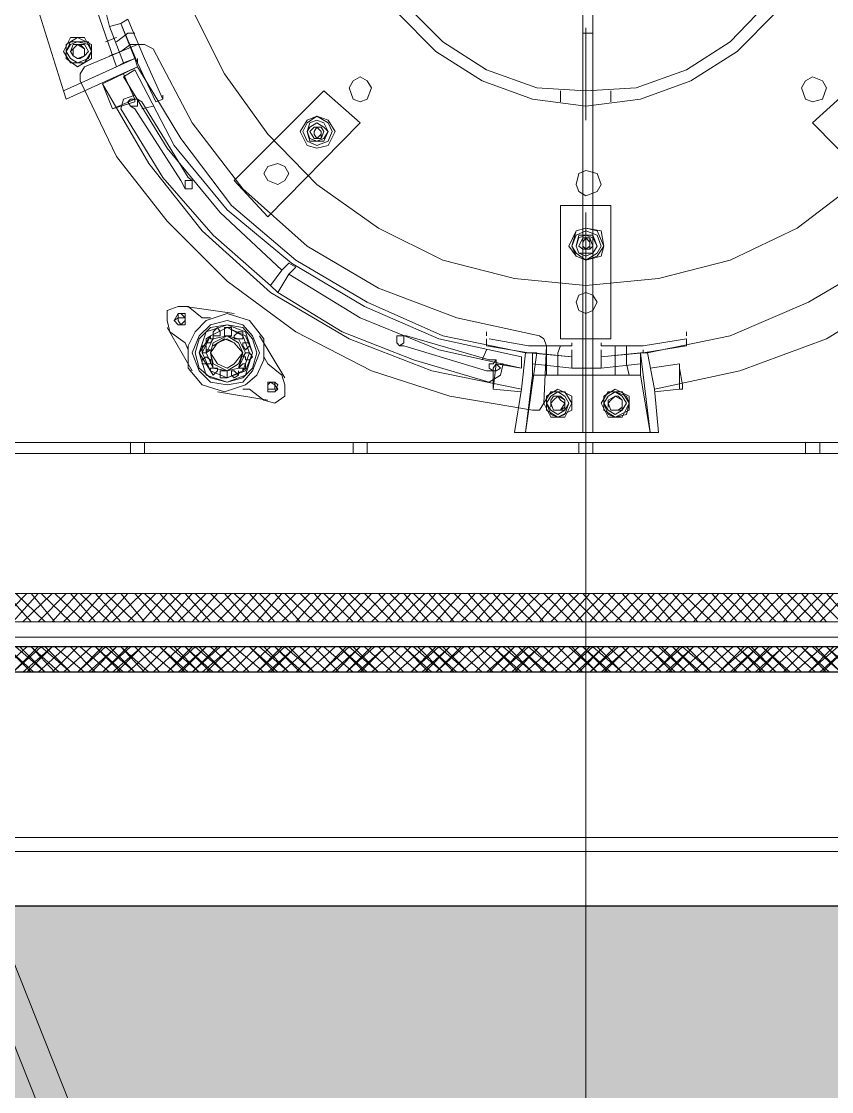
# Model space of a CAD drawing. Header units: millimetres. Extents: x 3220 to 226993, y 817 to 176024.
# Drawn here: x 157725 to 158562, y 145752 to 146857 of the extents above; entities that cross this region are included whole.
import ezdxf

# ---------------------------------------------------------------- set-up
doc = ezdxf.new("R2010")
doc.units = ezdxf.units.MM
doc.linetypes.add('AXES', pattern=[50.8, 31.75, -6.35, 6.35, -6.35])
doc.layers.add('Axe', color=1, linetype='AXES', lineweight=9)

# ---------------------------------------------------------------- blocks, each defined once
blk = doc.blocks.new('section 1-2')
h = blk.add_hatch()
h.set_pattern_fill('AR-CONC', color=256, scale=3)
h.set_pattern_definition([(50, (0, 2000), (546.554, -47.817), [57.15, -628.65]), (355, (0, 2000), (-105.73, 573.17), [45.72, -502.922]), (100.4514, (45.55, 1996), (440.824, 525.353), [48.57, -534.271]), (46.1842, (0, 2152.4), (813.237, -126.127), [85.725, -942.975]), (96.6356, (67.8, 2141.9), (712.212, 742.278), [72.855, -801.407]), (351.184, (0, 2152.4), (712.212, 742.278), [68.58, -754.38]), (21, (76.2, 2114.3), (454.843, -306.7956), [57.15, -628.65]), (326, (76.2, 2114.3), (185.406, 552.564), [45.72, -502.92]), (71.4514, (114.1, 2088.73), (640.249, 245.768), [48.57, -534.27]), (37.5, (0, 2000), (9.2658, 253.6651), [0, -496.824, 0, -510.54, 0, -504.825]), (7.5, (0, 2000), (200.459, 300.5417), [0, -291.084, 0, -485.394, 0, -192.405]), (327.5, (-169.93, 2000), (406.7718, -17.1862), [0, -190.5, 0, -594.36, 0, -788.67]), (317.5, (-246.13, 2000), (444.3875, 76.2795), [0, -247.65, 0, -394.716, 0, -560.07])])
h.paths.add_polyline_path([(0, 9500), (-250, 9500), (-250, 5000), (0, 5000)])
h.paths.add_polyline_path([(250, 9500), (0, 9500), (0, 5000), (250, 5000)])
h.paths.add_polyline_path([(0, 10000), (-250, 10000), (-250, 9500), (0, 9500)])
h.paths.add_polyline_path([(3000, 10000), (0, 10000), (0, 9500), (250, 9500), (3000, 9500)])
h.paths.add_polyline_path([(6000, 10000), (3000, 10000), (3000, 9500), (6000, 9500)])
h.paths.add_polyline_path([(9000, 10000), (6000, 10000), (6000, 9500), (9000, 9500)])
h.paths.add_polyline_path([(12000, 10000), (9000, 10000), (9000, 9500), (12000, 9500)])
h.paths.add_polyline_path([(15000, 10000), (12000, 10000), (12000, 9500), (15000, 9500)])
h.paths.add_polyline_path([(24000, 10000), (15000, 10000), (15000, 9500), (15250, 9500), (17750, 9500), (24000, 9500)])
h.paths.add_polyline_path([(24000, 9500), (23750, 9500), (23750, 5000), (24000, 5000)])
h.paths.add_polyline_path([(24250, 9500), (24000, 9500), (24000, 5000), (24250, 5000)])
h.paths.add_polyline_path([(24250, 10000), (24000, 10000), (24000, 9500), (24250, 9500)])
blk.add_lwpolyline([(-250, 5000), (-250, 10000), (24250, 10000), (24250, 4000)])
at = {"layer": 'Axe', "ltscale": 15}
blk.add_line((9000, -5000), (9000, 33323.9), dxfattribs=at)
blk = doc.blocks.new('ligne broyage L 2')
at = {"color": 7, "linetype": 'Continuous', "lineweight": 5, "true_color": 0x000007}
for points in [[(-195.3, 10661.1), (-154.8, 10620.6), (-107, 10590.2), (-55, 10571.4), (0, 10564.2), (56.4, 10571.4), (108.5, 10590.2), (156.2, 10620.6), (196.7, 10661.1)], [(-185.2, 10668.3), (-147.6, 10630.7), (-102.7, 10601.8), (-50.6, 10583), (0, 10580.1), (52.1, 10583), (104.2, 10601.8), (149, 10630.7), (185.2, 10668.3)], [(-432.5, 10813), (-425.3, 10739.2), (-406.5, 10664), (-373.2, 10597.4), (-328.4, 10535.2), (-277.7, 10483.2), (-214.1, 10438.3), (-147.6, 10405), (-73.8, 10386.2), (0, 10379), (75.2, 10386.2), (149, 10405), (218.4, 10438.3), (277.7, 10483.2), (334.2, 10535.2), (377.6, 10597.4), (407.9, 10664), (429.6, 10739.2), (436.9, 10813)], [(-536.7, 10571.4), (-539.6, 10580.1), (-577.2, 10701.6), (-522.2, 10713.2)], [(-465.8, 10613.3), (-539.6, 10580.1), (-484.6, 10604.7), (-522.2, 10713.2), (-510.6, 10713.2)], [(-522.2, 10713.2), (-484.6, 10604.7)], [(-477.4, 10609), (-491.8, 10646.6), (-499.1, 10675.6), (-510.6, 10713.2)], [(-2.9, 10639.4), (-2.9, 10690), (7.2, 10690)], [(7.2, 10690), (7.2, 10639.4)], [(-455.7, 10613.3), (-473, 10653.9), (-480.3, 10649.5)], [(-480.3, 10649.5), (-462.9, 10609)], [(-517.9, 10635), (-532.3, 10635), (-539.6, 10620.6)], [(-517.9, 10635), (-510.6, 10620.6), (-513.5, 10627.8), (-525.1, 10630.7), (-532.3, 10627.8), (-536.7, 10620.6), (-532.3, 10613.3), (-525.1, 10609), (-513.5, 10613.3), (-510.6, 10620.6)], [(-536.7, 10627.8), (-525.1, 10635), (-525.1, 10635)], [(-525.1, 10635), (-536.7, 10627.8), (-536.7, 10613.3)], [(-484.6, 10635), (-496.2, 10630.7)], [(-473, 10639.4), (-484.6, 10630.7)], [(-465.8, 10639.4), (-473, 10639.4)], [(-2.9, 10639.4), (-2.9, 10227.1), (-2.9, 10227.1)], [(7.2, 10227.1), (7.2, 10639.4), (-2.9, 10639.4)], [(-510.6, 10620.6), (-513.5, 10630.7), (-532.3, 10630.7), (-536.7, 10620.6), (-532.3, 10613.3), (-525.1, 10609), (-513.5, 10613.3), (-510.6, 10620.6), (-517.9, 10609)], [(-536.7, 10627.8), (-536.7, 10613.3), (-525.1, 10604.7)], [(-525.1, 10613.3), (-522.2, 10613.3), (-517.9, 10616.2), (-517.9, 10623.5), (-522.2, 10627.8), (-525.1, 10627.8), (-529.4, 10623.5), (-532.3, 10620.6)], [(-517.9, 10604.7), (-462.9, 10627.8), (-462.9, 10627.8)], [(-510.6, 10627.8), (-510.6, 10613.3), (-510.6, 10613.3)], [(-510.6, 10627.8), (-510.6, 10613.3), (-510.6, 10613.3)], [(-480.3, 10620.6), (-470.1, 10627.8)], [(-470.1, 10627.8), (-462.9, 10627.8)], [(-447, 10623.5), (-455.7, 10627.8), (-462.9, 10627.8)], [(-447, 10623.5), (-406.5, 10546.8), (-354.4, 10478.8), (-287.9, 10419.5), (-214.1, 10376.1), (-133.1, 10345.7), (-47.7, 10326.9)], [(-539.6, 10620.6), (-532.3, 10609)], [(-525.1, 10604.7), (-536.7, 10613.3)], [(-510.6, 10613.3), (-525.1, 10604.7)], [(-510.6, 10613.3), (-525.1, 10604.7), (-525.1, 10604.7)], [(-491.8, 10616.2), (-480.3, 10620.6)], [(-465.8, 10613.3), (-462.9, 10604.7)], [(-462.9, 10609), (-462.9, 10613.3), (-462.9, 10613.3)], [(-436.9, 10571.4), (-455.7, 10613.3), (-455.7, 10613.3)], [(-462.9, 10604.7), (-536.7, 10571.4)], [(-532.3, 10609), (-517.9, 10609), (-517.9, 10609)], [(-517.9, 10604.7), (-522.2, 10597.4), (-522.2, 10590.2)], [(-499.1, 10587.3), (-462.9, 10604.7), (-418.1, 10530.9), (-366, 10461.5), (-299.4, 10405), (-225.7, 10361.6), (-147.6, 10326.9), (-62.2, 10309.6), (-66.5, 10272)], [(-477.4, 10609), (-484.6, 10604.7)], [(-465.8, 10601.8), (-477.4, 10594.5)], [(-465.8, 10601.8), (-425.3, 10523.7), (-370.3, 10457.1), (-303.8, 10402.1), (-228.6, 10357.3), (-151.9, 10324), (-66.5, 10305.2)], [(-462.9, 10609), (-444.1, 10568.5)], [(63.6, 10309.6), (149, 10326.9), (230, 10361.6), (303.8, 10405), (367.4, 10461.5), (422.4, 10530.9), (462.9, 10604.7), (500.5, 10587.3)], [(-522.2, 10590.2), (-484.6, 10512.1), (-432.5, 10445.5), (-370.3, 10383.3), (-299.4, 10331.3), (-221.3, 10290.8), (-140.3, 10264.7), (-55, 10250.3)], [(-465.8, 10571.4), (-477.4, 10597.4)], [(-477.4, 10594.5), (-432.5, 10520.8), (-377.6, 10454.2), (-313.9, 10394.9)], [(-499.1, 10587.3), (-451.3, 10504.9), (-396.4, 10435.4), (-325.5, 10371.8), (-244.5, 10324), (-159.1, 10290.8), (-66.5, 10272)], [(-499.1, 10587.3), (-488.9, 10561.3), (-488.9, 10561.3)], [(-26, 10580.1), (-26, 10568.5)], [(26, 10568.5), (26, 10580.1)], [(70.9, 10272), (159.1, 10290.8), (248.8, 10324), (326.9, 10371.8), (396.4, 10435.4), (455.7, 10504.9), (500.5, 10587.3)], [(234.3, 10546.8), (270.5, 10580.1), (367.4, 10487.5)], [(-465.8, 10571.4), (-488.9, 10561.3), (-465.8, 10568.5)], [(-480.3, 10561.3), (-477.4, 10571.4)], [(-465.8, 10575.7), (-477.4, 10571.4), (-477.4, 10571.4)], [(-462.9, 10571.4), (-470.1, 10571.4), (-473, 10568.5), (-470.1, 10564.2)], [(-470.1, 10564.2), (-462.9, 10564.2), (-462.9, 10571.4)], [(-470.1, 10564.2), (-462.9, 10564.2), (-462.9, 10568.5)], [(-465.8, 10568.5), (-465.8, 10571.4)], [(-458.6, 10568.5), (-462.9, 10571.4)], [(-462.9, 10568.5), (-462.9, 10571.4), (-462.9, 10571.4)], [(-410.8, 10490.4), (-458.6, 10568.5), (-458.6, 10568.5)], [(-444.1, 10568.5), (-436.9, 10571.4)], [(-436.9, 10571.4), (-436.9, 10575.7)], [(-480.3, 10561.3), (-436.9, 10490.4), (-384.8, 10431.1), (-325.5, 10379)], [(-470.1, 10564.2), (-465.8, 10561.3), (-418.1, 10487.5)], [(-447, 10564.2), (-458.6, 10561.3)], [(234.3, 10546.8), (329.8, 10449.9), (329.8, 10449.9)], [(-277.7, 10530.9), (-273.4, 10530.9), (-273.4, 10538.1), (-277.7, 10542.5), (-280.6, 10538.1), (-280.6, 10535.2)], [(-406.5, 10487.5), (-410.8, 10490.4)], [(-418.1, 10487.5), (-413.7, 10478.8), (-406.5, 10478.8), (-406.5, 10483.2)], [(-406.5, 10487.5), (-413.7, 10487.5), (-413.7, 10478.8)], [(-413.7, 10478.8), (-406.5, 10478.8), (-406.5, 10487.5)], [(-406.5, 10483.2), (-406.5, 10487.5), (-406.5, 10487.5)], [(-26, 10324), (-26, 10461.5), (26, 10461.5)], [(26, 10461.5), (26, 10324), (26, 10324)], [(0, 10416.6), (4.3, 10416.6), (4.3, 10428.2), (0, 10428.2), (-2.9, 10423.8), (-2.9, 10419.5)], [(-313.9, 10394.9), (-306.7, 10402.1)], [(-306.7, 10402.1), (-299.4, 10397.8), (-306.7, 10390.6)], [(-318.2, 10371.8), (-325.5, 10379), (-313.9, 10394.9)], [(-306.7, 10390.6), (-318.2, 10371.8), (-318.2, 10371.8)], [(-306.7, 10390.6), (-232.9, 10345.7), (-151.9, 10312.5), (-66.5, 10293.7)], [(-318.2, 10371.8), (-251.7, 10331.3), (-177.9, 10302.3), (-99.8, 10279.2), (-88.2, 10286.4)], [(-396.4, 10345.7), (-410.8, 10357.3), (-421, 10357.3), (-432.5, 10353), (-432.5, 10342.8), (-429.6, 10331.3)], [(-413.7, 10357.3), (-363.1, 10350.1), (-363.1, 10350.1)], [(-421, 10338.5), (-418.1, 10338.5), (-413.7, 10342.8), (-413.7, 10345.7), (-418.1, 10350.1), (-421, 10350.1), (-421, 10345.7), (-425.3, 10342.8)], [(-396.4, 10345.7), (-387.7, 10345.7)], [(-332.7, 10302.3), (-332.7, 10324), (-347.2, 10342.8), (-370.3, 10350.1), (-392, 10342.8)], [(-406.5, 10290.8), (-432.5, 10335.6)], [(-392, 10342.8), (-403.6, 10331.3), (-410.8, 10316.8)], [(-377.6, 10331.3), (-380.5, 10335.6), (-384.8, 10331.3)], [(-373.2, 10335.6), (-373.2, 10326.9), (-373.2, 10326.9)], [(-366, 10331.3), (-366, 10335.6), (-373.2, 10335.6)], [(-366, 10331.3), (-366, 10335.6), (-366, 10335.6)], [(-413.7, 10319.7), (-429.6, 10331.3)], [(-387.7, 10326.9), (-392, 10324), (-392, 10319.7)], [(-384.8, 10324), (-387.7, 10324), (-387.7, 10326.9)], [(-387.7, 10319.7), (-384.8, 10324), (-384.8, 10324)], [(-384.8, 10331.3), (-384.8, 10326.9), (-380.5, 10326.9)], [(-384.8, 10324), (-384.8, 10326.9), (-384.8, 10326.9)], [(-363.1, 10319.7), (-373.2, 10324), (-384.8, 10316.8)], [(-377.6, 10326.9), (-380.5, 10326.9), (-380.5, 10326.9)], [(-377.6, 10326.9), (-377.6, 10331.3), (-377.6, 10331.3)], [(-377.6, 10326.9), (-377.6, 10331.3), (-377.6, 10331.3)], [(-373.2, 10326.9), (-366, 10326.9), (-366, 10326.9)], [(-366, 10326.9), (-366, 10331.3), (-366, 10331.3)], [(-358.8, 10331.3), (-363.1, 10326.9), (-363.1, 10326.9)], [(-363.1, 10326.9), (-363.1, 10324), (-358.8, 10324)], [(-354.4, 10326.9), (-354.4, 10331.3), (-358.8, 10331.3)], [(-358.8, 10324), (-354.4, 10324), (-354.4, 10326.9)], [(-354.4, 10326.9), (-354.4, 10331.3), (-354.4, 10331.3)], [(-337.1, 10326.9), (-311, 10283.5)], [(-192.4, 10326.9), (-195.3, 10326.9), (-195.3, 10319.7), (-192.4, 10316.8)], [(-192.4, 10326.9), (-195.3, 10326.9), (-195.3, 10319.7), (-192.4, 10316.8)], [(-185.2, 10326.9), (-192.4, 10326.9)], [(-188.1, 10324), (-188.1, 10326.9), (-192.4, 10326.9)], [(-192.4, 10316.8), (-188.1, 10319.7), (-188.1, 10324)], [(-99.8, 10302.3), (-185.2, 10326.9)], [(-102.7, 10326.9), (-102.7, 10331.3)], [(-102.7, 10316.8), (-102.7, 10324), (-102.7, 10324)], [(-99.8, 10324), (-59.3, 10316.8)], [(-55, 10250.3), (-47.7, 10250.3), (-43.4, 10257.5), (-40.5, 10316.8), (-43.4, 10324), (-47.7, 10326.9)], [(26, 10324), (-26, 10324), (-26, 10324)], [(104.2, 10324), (59.3, 10316.8), (59.3, 10316.8)], [(104.2, 10326.9), (104.2, 10331.3)], [(104.2, 10316.8), (104.2, 10324)], [(-410.8, 10312.5), (-413.7, 10319.7)], [(-410.8, 10316.8), (-410.8, 10293.7), (-396.4, 10276.3), (-373.2, 10269.1), (-351.5, 10276.3)], [(-396.4, 10316.8), (-396.4, 10309.6), (-396.4, 10309.6)], [(-392, 10312.5), (-392, 10316.8), (-396.4, 10316.8)], [(-387.7, 10312.5), (-392, 10309.6), (-396.4, 10309.6)], [(-392, 10319.7), (-387.7, 10319.7), (-387.7, 10319.7)], [(-392, 10309.6), (-392, 10312.5), (-392, 10312.5)], [(-387.7, 10312.5), (-392, 10312.5)], [(-354.4, 10319.7), (-354.4, 10316.8), (-351.5, 10312.5)], [(-351.5, 10319.7), (-354.4, 10319.7), (-354.4, 10319.7)], [(-347.2, 10316.8), (-347.2, 10319.7), (-351.5, 10319.7)], [(-351.5, 10312.5), (-347.2, 10316.8), (-347.2, 10316.8)], [(-347.2, 10316.8), (-347.2, 10319.7), (-347.2, 10319.7)], [(-192.4, 10316.8), (-188.1, 10316.8)], [(-188.1, 10316.8), (-102.7, 10290.8)], [(-107, 10302.3), (-102.7, 10312.5)], [(-102.7, 10316.8), (-59.3, 10309.6), (-59.3, 10309.6)], [(-14.5, 10316.8), (-59.3, 10316.8), (-59.3, 10316.8)], [(-59.3, 10309.6), (-14.5, 10305.2), (-14.5, 10312.5)], [(-40.5, 10316.8), (-40.5, 10309.6)], [(-28.9, 10309.6), (-26, 10316.8)], [(-14.5, 10316.8), (-14.5, 10319.7)], [(15.9, 10316.8), (15.9, 10319.7)], [(15.9, 10316.8), (59.3, 10316.8)], [(15.9, 10305.2), (15.9, 10312.5)], [(30.4, 10316.8), (30.4, 10309.6)], [(42, 10309.6), (42, 10316.8)], [(59.3, 10309.6), (104.2, 10316.8)], [(59.3, 10309.6), (59.3, 10312.5)], [(-392, 10305.2), (-396.4, 10302.3), (-396.4, 10302.3)], [(-396.4, 10302.3), (-396.4, 10298), (-392, 10298)], [(-387.7, 10302.3), (-392, 10305.2), (-392, 10305.2)], [(-387.7, 10298), (-387.7, 10302.3)], [(-351.5, 10309.6), (-354.4, 10305.2), (-351.5, 10305.2)], [(-347.2, 10309.6), (-351.5, 10309.6), (-351.5, 10309.6)], [(-351.5, 10305.2), (-351.5, 10302.3), (-347.2, 10302.3)], [(-351.5, 10276.3), (-339.9, 10286.4), (-332.7, 10302.3)], [(-344.3, 10305.2), (-347.2, 10309.6), (-347.2, 10309.6)], [(-347.2, 10302.3), (-344.3, 10305.2), (-344.3, 10305.2)], [(-332.7, 10305.2), (-328.4, 10298)], [(-92.6, 10302.3), (-95.5, 10298), (-99.8, 10298), (-99.8, 10293.7), (-95.5, 10290.8)], [(-92.6, 10302.3), (-99.8, 10302.3)], [(-92.6, 10302.3), (-95.5, 10298), (-99.8, 10298), (-99.8, 10293.7), (-95.5, 10290.8)], [(-88.2, 10293.7), (-92.6, 10298), (-92.6, 10302.3)], [(-73.8, 10227.1), (-62.2, 10227.1), (-50.6, 10309.6), (-62.2, 10309.6)], [(-66.5, 10293.7), (-66.5, 10305.2)], [(-40.5, 10309.6), (-40.5, 10298)], [(-28.9, 10293.7), (-28.9, 10309.6)], [(15.9, 10305.2), (59.3, 10309.6)], [(30.4, 10309.6), (30.4, 10293.7)], [(42, 10298), (42, 10309.6)], [(56.4, 10309.6), (63.6, 10309.6)], [(75.2, 10227.1), (66.5, 10227.1), (56.4, 10309.6)], [(63.6, 10309.6), (70.9, 10272), (70.9, 10272)], [(75.2, 10227.1), (70.9, 10272), (63.6, 10309.6)], [(-392, 10298), (-387.7, 10298), (-387.7, 10298)], [(-384.8, 10293.7), (-387.7, 10293.7), (-387.7, 10290.8)], [(-387.7, 10290.8), (-384.8, 10286.4), (-384.8, 10286.4)], [(-380.5, 10290.8), (-380.5, 10293.7), (-384.8, 10293.7)], [(-384.8, 10286.4), (-380.5, 10290.8), (-380.5, 10290.8)], [(-380.5, 10290.8), (-380.5, 10293.7)], [(-377.6, 10290.8), (-377.6, 10286.4), (-377.6, 10286.4)], [(-370.3, 10290.8), (-377.6, 10290.8), (-377.6, 10290.8)], [(-370.3, 10286.4), (-370.3, 10290.8), (-370.3, 10290.8)], [(-366, 10290.8), (-366, 10286.4), (-366, 10286.4)], [(-363.1, 10290.8), (-366, 10290.8), (-366, 10290.8)], [(-358.8, 10286.4), (-363.1, 10290.8), (-363.1, 10290.8)], [(-354.4, 10298), (-358.8, 10293.7), (-358.8, 10293.7)], [(-358.8, 10293.7), (-354.4, 10293.7), (-354.4, 10290.8)], [(-358.8, 10286.4), (-358.8, 10290.8)], [(-351.5, 10298), (-354.4, 10298), (-354.4, 10298)], [(-354.4, 10290.8), (-351.5, 10293.7), (-351.5, 10293.7)], [(-351.5, 10293.7), (-351.5, 10298)], [(-328.4, 10298), (-313.9, 10286.4)], [(-102.7, 10290.8), (-92.6, 10290.8), (-88.2, 10293.7)], [(-95.5, 10293.7), (-92.6, 10298), (-66.5, 10293.7)], [(-92.6, 10298), (-95.5, 10272), (-95.5, 10293.7)], [(-88.2, 10298), (-85.3, 10298)], [(-85.3, 10298), (-88.2, 10286.4)], [(-55, 10298), (-14.5, 10293.7)], [(-55, 10298), (-55, 10286.4), (56.4, 10286.4)], [(-40.5, 10298), (-40.5, 10286.4)], [(-28.9, 10286.4), (-28.9, 10293.7)], [(56.4, 10298), (15.9, 10293.7), (-14.5, 10293.7)], [(30.4, 10293.7), (30.4, 10286.4)], [(44.8, 10286.4), (42, 10298)], [(56.4, 10298), (56.4, 10286.4)], [(96.9, 10298), (66.5, 10293.7)], [(96.9, 10293.7), (96.9, 10298)], [(96.9, 10272), (96.9, 10298), (96.9, 10298)], [(96.9, 10293.7), (99.8, 10276.3), (99.8, 10272), (96.9, 10272)], [(-377.6, 10286.4), (-377.6, 10283.5), (-370.3, 10283.5)], [(-370.3, 10283.5), (-370.3, 10286.4)], [(-366, 10286.4), (-363.1, 10283.5), (-358.8, 10286.4)], [(-332.7, 10260.4), (-321.1, 10257.5), (-311, 10264.7), (-311, 10276.3), (-313.9, 10286.4)], [(-325.5, 10269.1), (-321.1, 10269.1), (-318.2, 10272), (-321.1, 10276.3), (-321.1, 10279.2), (-325.5, 10279.2), (-328.4, 10276.3), (-328.4, 10272)], [(-62.2, 10227.1), (-55, 10286.4), (-55, 10286.4)], [(66.5, 10227.1), (56.4, 10286.4), (-55, 10286.4)], [(-328.4, 10260.4), (-380.5, 10269.1)], [(-347.2, 10272), (-354.4, 10272), (-354.4, 10272)], [(-332.7, 10260.4), (-347.2, 10272)], [(-95.5, 10272), (-66.5, 10269.1), (-66.5, 10269.1)], [(-66.5, 10272), (-73.8, 10227.1), (-73.8, 10227.1)], [(-43.4, 10257.5), (-36.2, 10269.1), (-21.7, 10269.1), (-14.5, 10257.5), (-21.7, 10243)], [(-14.5, 10264.7), (-28.9, 10272), (-40.5, 10264.7)], [(-40.5, 10264.7), (-28.9, 10272), (-28.9, 10272)], [(-28.9, 10272), (-14.5, 10264.7), (-14.5, 10250.3)], [(15.9, 10257.5), (23.1, 10269.1), (37.6, 10269.1), (44.8, 10257.5), (37.6, 10243)], [(44.8, 10264.7), (30.4, 10272), (18.8, 10264.7)], [(18.8, 10264.7), (30.4, 10272), (30.4, 10272)], [(30.4, 10272), (44.8, 10264.7), (44.8, 10250.3)], [(70.9, 10269.1), (96.9, 10272), (96.9, 10272)], [(-43.4, 10257.5), (-36.2, 10243), (-21.7, 10243)], [(-40.5, 10264.7), (-40.5, 10250.3), (-28.9, 10243)], [(-28.9, 10243), (-40.5, 10250.3), (-40.5, 10264.7)], [(-28.9, 10250.3), (-26, 10250.3), (-21.7, 10253.2), (-21.7, 10260.4), (-26, 10264.7), (-33.3, 10264.7), (-36.2, 10260.4), (-36.2, 10253.2)], [(-14.5, 10264.7), (-14.5, 10250.3), (-28.9, 10243)], [(15.9, 10257.5), (23.1, 10243), (37.6, 10243)], [(18.8, 10264.7), (18.8, 10250.3), (30.4, 10243)], [(30.4, 10243), (18.8, 10250.3), (18.8, 10264.7)], [(30.4, 10250.3), (33.3, 10250.3), (37.6, 10253.2), (37.6, 10260.4), (33.3, 10264.7), (30.4, 10264.7), (23.1, 10260.4), (23.1, 10253.2)], [(44.8, 10264.7), (44.8, 10250.3), (30.4, 10243)], [(-14.5, 10250.3), (-28.9, 10243), (-28.9, 10243)], [(44.8, 10250.3), (30.4, 10243), (30.4, 10243)], [(-62.2, 10227.1), (66.5, 10227.1)], [(-2.9, 10227.1), (7.2, 10227.1)], [(-698.7, 10217), (700.1, 10217)], [(-470.1, 10217), (-470.1, 10205.4)], [(-455.7, 10205.4), (-455.7, 10217)], [(-240.1, 10217), (-240.1, 10205.4)], [(-225.7, 10205.4), (-225.7, 10217)], [(-7.2, 10217), (-7.2, 10205.4)], [(7.2, 10205.4), (7.2, 10217)], [(227.1, 10217), (227.1, 10205.4)], [(241.6, 10205.4), (241.6, 10217)], [(-698.7, 10205.4), (700.1, 10205.4)], [(-724.7, 10060.8), (726.2, 10060.8)], [(-606.1, 10031.8), (-577.2, 10060.8)], [(-572.8, 10031.8), (-598.9, 10060.8)], [(-591.7, 10031.8), (-565.6, 10060.8)], [(-558.4, 10031.8), (-588.8, 10060.8)], [(-581.5, 10031.8), (-551.1, 10060.8)], [(-548.3, 10031.8), (-572.8, 10060.8)], [(-565.6, 10031.8), (-536.7, 10060.8)], [(-532.3, 10031.8), (-562.7, 10060.8)], [(-551.1, 10031.8), (-525.1, 10060.8)], [(-517.9, 10031.8), (-548.3, 10060.8)], [(-539.6, 10031.8), (-510.6, 10060.8)], [(-506.3, 10031.8), (-532.3, 10060.8)], [(-525.1, 10031.8), (-499.1, 10060.8)], [(-491.8, 10031.8), (-522.2, 10060.8)], [(-513.5, 10031.8), (-484.6, 10060.8)], [(-480.3, 10031.8), (-506.3, 10060.8)], [(-499.1, 10031.8), (-473, 10060.8)], [(-465.8, 10031.8), (-496.2, 10060.8)], [(-488.9, 10031.8), (-458.6, 10060.8)], [(-455.7, 10031.8), (-480.3, 10060.8)], [(-473, 10031.8), (-444.1, 10060.8)], [(-439.8, 10031.8), (-465.8, 10060.8)], [(-458.6, 10031.8), (-432.5, 10060.8)], [(-425.3, 10031.8), (-455.7, 10060.8)], [(-447, 10031.8), (-418.1, 10060.8)], [(-413.7, 10031.8), (-439.8, 10060.8)], [(-432.5, 10031.8), (-406.5, 10060.8)], [(-399.3, 10031.8), (-429.6, 10060.8)], [(-421, 10031.8), (-392, 10060.8)], [(-387.7, 10031.8), (-413.7, 10060.8)], [(-406.5, 10031.8), (-380.5, 10060.8)], [(-373.2, 10031.8), (-403.6, 10060.8)], [(-396.4, 10031.8), (-366, 10060.8)], [(-358.8, 10031.8), (-387.7, 10060.8)], [(-380.5, 10031.8), (-351.5, 10060.8)], [(-347.2, 10031.8), (-373.2, 10060.8)], [(-366, 10031.8), (-339.9, 10060.8)], [(-332.7, 10031.8), (-363.1, 10060.8)], [(-354.4, 10031.8), (-325.5, 10060.8)], [(-321.1, 10031.8), (-347.2, 10060.8)], [(-339.9, 10031.8), (-313.9, 10060.8)], [(-306.7, 10031.8), (-337.1, 10060.8)], [(-328.4, 10031.8), (-299.4, 10060.8)], [(-295.1, 10031.8), (-321.1, 10060.8)], [(-313.9, 10031.8), (-285, 10060.8)], [(-280.6, 10031.8), (-311, 10060.8)], [(-299.4, 10031.8), (-273.4, 10060.8)], [(-266.2, 10031.8), (-295.1, 10060.8)], [(-287.9, 10031.8), (-258.9, 10060.8)], [(-254.6, 10031.8), (-280.6, 10060.8)], [(-273.4, 10031.8), (-247.4, 10060.8)], [(-240.1, 10031.8), (-270.5, 10060.8)], [(-261.8, 10031.8), (-232.9, 10060.8)], [(-228.6, 10031.8), (-254.6, 10060.8)], [(-247.4, 10031.8), (-221.3, 10060.8)], [(-214.1, 10031.8), (-244.5, 10060.8)], [(-235.8, 10031.8), (-206.9, 10060.8)], [(-199.6, 10031.8), (-228.6, 10060.8)], [(-221.3, 10031.8), (-192.4, 10060.8)], [(-188.1, 10031.8), (-214.1, 10060.8)], [(-206.9, 10031.8), (-180.8, 10060.8)], [(-173.6, 10031.8), (-202.5, 10060.8)], [(-195.3, 10031.8), (-166.4, 10060.8)], [(-162, 10031.8), (-188.1, 10060.8)], [(-180.8, 10031.8), (-154.8, 10060.8)], [(-147.6, 10031.8), (-177.9, 10060.8)], [(-169.2, 10031.8), (-140.3, 10060.8)], [(-136, 10031.8), (-162, 10060.8)], [(-154.8, 10031.8), (-128.7, 10060.8)], [(-121.5, 10031.8), (-151.9, 10060.8)], [(-140.3, 10031.8), (-114.3, 10060.8)], [(-107, 10031.8), (-136, 10060.8)], [(-128.7, 10031.8), (-99.8, 10060.8)], [(-95.5, 10031.8), (-121.5, 10060.8)], [(-114.3, 10031.8), (-88.2, 10060.8)], [(-81, 10031.8), (-109.9, 10060.8)], [(-102.7, 10031.8), (-73.8, 10060.8)], [(-69.4, 10031.8), (-95.5, 10060.8)], [(-88.2, 10031.8), (-62.2, 10060.8)], [(-55, 10031.8), (-85.3, 10060.8)], [(-76.7, 10031.8), (-47.7, 10060.8)], [(-43.4, 10031.8), (-69.4, 10060.8)], [(-62.2, 10031.8), (-33.3, 10060.8)], [(-28.9, 10031.8), (-59.3, 10060.8)], [(-47.7, 10031.8), (-21.7, 10060.8)], [(-14.5, 10031.8), (-43.4, 10060.8)], [(-36.2, 10031.8), (-7.2, 10060.8)], [(-2.9, 10031.8), (-28.9, 10060.8)], [(-21.7, 10031.8), (4.3, 10060.8)], [(11.6, 10031.8), (-17.4, 10060.8)], [(-10.1, 10031.8), (18.8, 10060.8)], [(23.1, 10031.8), (-2.9, 10060.8)], [(4.3, 10031.8), (30.4, 10060.8)], [(37.6, 10031.8), (7.2, 10060.8)], [(15.9, 10031.8), (44.8, 10060.8)], [(52.1, 10031.8), (23.1, 10060.8)], [(30.4, 10031.8), (59.3, 10060.8)], [(63.6, 10031.8), (37.6, 10060.8)], [(44.8, 10031.8), (70.9, 10060.8)], [(78.1, 10031.8), (49.2, 10060.8)], [(56.4, 10031.8), (85.3, 10060.8)], [(89.7, 10031.8), (63.6, 10060.8)], [(70.9, 10031.8), (96.9, 10060.8)], [(104.2, 10031.8), (75.2, 10060.8)], [(82.5, 10031.8), (111.4, 10060.8)], [(115.7, 10031.8), (89.7, 10060.8)], [(96.9, 10031.8), (125.9, 10060.8)], [(130.2, 10031.8), (99.8, 10060.8)], [(111.4, 10031.8), (137.4, 10060.8)], [(144.7, 10031.8), (115.7, 10060.8)], [(123, 10031.8), (151.9, 10060.8)], [(156.2, 10031.8), (130.2, 10060.8)], [(137.4, 10031.8), (163.5, 10060.8)], [(170.7, 10031.8), (141.8, 10060.8)], [(149, 10031.8), (177.9, 10060.8)], [(182.3, 10031.8), (156.2, 10060.8)], [(163.5, 10031.8), (189.5, 10060.8)], [(196.7, 10031.8), (167.8, 10060.8)], [(175, 10031.8), (204, 10060.8)], [(208.3, 10031.8), (182.3, 10060.8)], [(189.5, 10031.8), (218.4, 10060.8)], [(222.8, 10031.8), (196.7, 10060.8)], [(204, 10031.8), (230, 10060.8)], [(237.2, 10031.8), (208.3, 10060.8)], [(215.5, 10031.8), (244.5, 10060.8)], [(248.8, 10031.8), (222.8, 10060.8)], [(230, 10031.8), (256, 10060.8)], [(263.3, 10031.8), (234.3, 10060.8)], [(241.6, 10031.8), (270.5, 10060.8)], [(274.9, 10031.8), (248.8, 10060.8)], [(-1084.9, 10015.9), (1084.9, 10015.9)], [(-658.2, 10005.8), (415.2, 10005.8)], [(-606.1, 9979.7), (-577.2, 10005.8)], [(-606.1, 9979.7), (-577.2, 10005.8)], [(-570, 9979.7), (-598.9, 10005.8)], [(-572.8, 9979.7), (-598.9, 10005.8)], [(-591.7, 9979.7), (-562.7, 10005.8)], [(-591.7, 9979.7), (-565.6, 10005.8)], [(-558.4, 9979.7), (-588.8, 10005.8)], [(-558.4, 9979.7), (-584.4, 10005.8)], [(-581.5, 9979.7), (-551.1, 10005.8)], [(-577.2, 9979.7), (-551.1, 10005.8)], [(-543.9, 9979.7), (-572.8, 10005.8)], [(-548.3, 9979.7), (-572.8, 10005.8)], [(-565.6, 9979.7), (-536.7, 10005.8)], [(-565.6, 9979.7), (-536.7, 10005.8)], [(-532.3, 9979.7), (-562.7, 10005.8)], [(-532.3, 9979.7), (-558.4, 10005.8)], [(-551.1, 9979.7), (-525.1, 10005.8)], [(-551.1, 9979.7), (-525.1, 10005.8)], [(-517.9, 9979.7), (-548.3, 10005.8)], [(-517.9, 9979.7), (-548.3, 10005.8)], [(-539.6, 9979.7), (-510.6, 10005.8)], [(-539.6, 9979.7), (-510.6, 10005.8)], [(-506.3, 9979.7), (-532.3, 10005.8)], [(-506.3, 9979.7), (-532.3, 10005.8)], [(-525.1, 9979.7), (-496.2, 10005.8)], [(-525.1, 9979.7), (-499.1, 10005.8)], [(-491.8, 9979.7), (-522.2, 10005.8)], [(-491.8, 9979.7), (-522.2, 10005.8)], [(-513.5, 9979.7), (-484.6, 10005.8)], [(-510.6, 9979.7), (-484.6, 10005.8)], [(-477.4, 9979.7), (-506.3, 10005.8)], [(-480.3, 9979.7), (-506.3, 10005.8)], [(-499.1, 9979.7), (-470.1, 10005.8)], [(-499.1, 9979.7), (-473, 10005.8)], [(-465.8, 9979.7), (-496.2, 10005.8)], [(-465.8, 9979.7), (-491.8, 10005.8)], [(-488.9, 9979.7), (-458.6, 10005.8)], [(-484.6, 9979.7), (-458.6, 10005.8)], [(-451.3, 9979.7), (-480.3, 10005.8)], [(-455.7, 9979.7), (-480.3, 10005.8)], [(-473, 9979.7), (-444.1, 10005.8)], [(-473, 9979.7), (-444.1, 10005.8)], [(-439.8, 9979.7), (-465.8, 10005.8)], [(-439.8, 9979.7), (-465.8, 10005.8)], [(-458.6, 9979.7), (-432.5, 10005.8)], [(-458.6, 9979.7), (-432.5, 10005.8)], [(-425.3, 9979.7), (-455.7, 10005.8)], [(-425.3, 9979.7), (-455.7, 10005.8)], [(-447, 9979.7), (-418.1, 10005.8)], [(-447, 9979.7), (-418.1, 10005.8)], [(-410.8, 9979.7), (-439.8, 10005.8)], [(-413.7, 9979.7), (-439.8, 10005.8)], [(-432.5, 9979.7), (-403.6, 10005.8)], [(-432.5, 9979.7), (-406.5, 10005.8)], [(-399.3, 9979.7), (-429.6, 10005.8)], [(-399.3, 9979.7), (-425.3, 10005.8)], [(-421, 9979.7), (-392, 10005.8)], [(-418.1, 9979.7), (-392, 10005.8)], [(659.6, 10005.8), (-413.7, 10005.8)], [(-384.8, 9979.7), (-413.7, 10005.8)], [(-387.7, 9979.7), (-413.7, 10005.8)], [(-406.5, 9979.7), (-377.6, 10005.8)], [(-406.5, 9979.7), (-380.5, 10005.8)], [(-373.2, 9979.7), (-403.6, 10005.8)], [(-373.2, 9979.7), (-399.3, 10005.8)], [(-396.4, 9979.7), (-366, 10005.8)], [(-392, 9979.7), (-366, 10005.8)], [(-358.8, 9979.7), (-387.7, 10005.8)], [(-358.8, 9979.7), (-387.7, 10005.8)], [(-380.5, 9979.7), (-351.5, 10005.8)], [(-380.5, 9979.7), (-351.5, 10005.8)], [(-347.2, 9979.7), (-373.2, 10005.8)], [(-347.2, 9979.7), (-373.2, 10005.8)], [(-366, 9979.7), (-339.9, 10005.8)], [(-366, 9979.7), (-339.9, 10005.8)], [(-332.7, 9979.7), (-363.1, 10005.8)], [(-332.7, 9979.7), (-363.1, 10005.8)], [(-354.4, 9979.7), (-325.5, 10005.8)], [(-354.4, 9979.7), (-325.5, 10005.8)], [(-318.2, 9979.7), (-347.2, 10005.8)], [(-321.1, 9979.7), (-347.2, 10005.8)], [(-339.9, 9979.7), (-311, 10005.8)], [(-339.9, 9979.7), (-313.9, 10005.8)], [(-306.7, 9979.7), (-337.1, 10005.8)], [(-306.7, 9979.7), (-332.7, 10005.8)], [(-328.4, 9979.7), (-299.4, 10005.8)], [(-325.5, 9979.7), (-299.4, 10005.8)], [(-292.2, 9979.7), (-321.1, 10005.8)], [(-295.1, 9979.7), (-321.1, 10005.8)], [(-313.9, 9979.7), (-285, 10005.8)], [(-313.9, 9979.7), (-285, 10005.8)], [(-280.6, 9979.7), (-311, 10005.8)], [(-280.6, 9979.7), (-306.7, 10005.8)], [(-299.4, 9979.7), (-273.4, 10005.8)], [(-299.4, 9979.7), (-273.4, 10005.8)], [(-266.2, 9979.7), (-295.1, 10005.8)], [(-266.2, 9979.7), (-295.1, 10005.8)], [(-287.9, 9979.7), (-258.9, 10005.8)], [(-287.9, 9979.7), (-258.9, 10005.8)], [(-254.6, 9979.7), (-280.6, 10005.8)], [(-254.6, 9979.7), (-280.6, 10005.8)], [(-273.4, 9979.7), (-244.5, 10005.8)], [(-273.4, 9979.7), (-247.4, 10005.8)], [(-240.1, 9979.7), (-270.5, 10005.8)], [(-240.1, 9979.7), (-270.5, 10005.8)], [(-261.8, 9979.7), (-232.9, 10005.8)], [(-258.9, 9979.7), (-232.9, 10005.8)], [(-225.7, 9979.7), (-254.6, 10005.8)], [(-228.6, 9979.7), (-254.6, 10005.8)], [(-247.4, 9979.7), (-218.4, 10005.8)], [(-247.4, 9979.7), (-221.3, 10005.8)], [(-214.1, 9979.7), (-244.5, 10005.8)], [(-214.1, 9979.7), (-240.1, 10005.8)], [(-235.8, 9979.7), (-206.9, 10005.8)], [(-232.9, 9979.7), (-206.9, 10005.8)], [(-199.6, 9979.7), (-228.6, 10005.8)], [(-199.6, 9979.7), (-228.6, 10005.8)], [(-221.3, 9979.7), (-192.4, 10005.8)], [(-221.3, 9979.7), (-192.4, 10005.8)], [(-188.1, 9979.7), (-214.1, 10005.8)], [(-188.1, 9979.7), (-214.1, 10005.8)], [(-206.9, 9979.7), (-180.8, 10005.8)], [(-206.9, 9979.7), (-180.8, 10005.8)], [(-173.6, 9979.7), (-202.5, 10005.8)], [(-173.6, 9979.7), (-202.5, 10005.8)], [(-195.3, 9979.7), (-166.4, 10005.8)], [(-195.3, 9979.7), (-166.4, 10005.8)], [(-159.1, 9979.7), (-188.1, 10005.8)], [(-162, 9979.7), (-188.1, 10005.8)], [(-180.8, 9979.7), (-151.9, 10005.8)], [(-180.8, 9979.7), (-154.8, 10005.8)], [(-147.6, 9979.7), (-177.9, 10005.8)], [(-147.6, 9979.7), (-173.6, 10005.8)], [(-169.2, 9979.7), (-140.3, 10005.8)], [(-166.4, 9979.7), (-140.3, 10005.8)], [(-133.1, 9979.7), (-162, 10005.8)], [(-136, 9979.7), (-162, 10005.8)], [(-154.8, 9979.7), (-125.9, 10005.8)], [(-154.8, 9979.7), (-128.7, 10005.8)], [(-121.5, 9979.7), (-151.9, 10005.8)], [(-121.5, 9979.7), (-147.6, 10005.8)], [(-140.3, 9979.7), (-114.3, 10005.8)], [(-140.3, 9979.7), (-114.3, 10005.8)], [(-107, 9979.7), (-136, 10005.8)], [(-107, 9979.7), (-136, 10005.8)], [(-128.7, 9979.7), (-99.8, 10005.8)], [(-128.7, 9979.7), (-99.8, 10005.8)], [(-95.5, 9979.7), (-121.5, 10005.8)], [(-95.5, 9979.7), (-121.5, 10005.8)], [(-114.3, 9979.7), (-88.2, 10005.8)], [(-114.3, 9979.7), (-88.2, 10005.8)], [(-81, 9979.7), (-109.9, 10005.8)], [(-81, 9979.7), (-109.9, 10005.8)], [(-102.7, 9979.7), (-73.8, 10005.8)], [(-99.8, 9979.7), (-73.8, 10005.8)], [(-66.5, 9979.7), (-95.5, 10005.8)], [(-69.4, 9979.7), (-95.5, 10005.8)], [(-88.2, 9979.7), (-59.3, 10005.8)], [(-88.2, 9979.7), (-62.2, 10005.8)], [(-55, 9979.7), (-85.3, 10005.8)], [(-55, 9979.7), (-81, 10005.8)], [(-76.7, 9979.7), (-47.7, 10005.8)], [(-73.8, 9979.7), (-47.7, 10005.8)], [(-40.5, 9979.7), (-69.4, 10005.8)], [(-43.4, 9979.7), (-69.4, 10005.8)], [(-62.2, 9979.7), (-33.3, 10005.8)], [(-62.2, 9979.7), (-33.3, 10005.8)], [(-28.9, 9979.7), (-59.3, 10005.8)], [(-28.9, 9979.7), (-55, 10005.8)], [(-47.7, 9979.7), (-21.7, 10005.8)], [(-47.7, 9979.7), (-21.7, 10005.8)], [(-14.5, 9979.7), (-43.4, 10005.8)], [(-14.5, 9979.7), (-43.4, 10005.8)], [(-36.2, 9979.7), (-7.2, 10005.8)], [(-36.2, 9979.7), (-7.2, 10005.8)], [(-2.9, 9979.7), (-28.9, 10005.8)], [(-2.9, 9979.7), (-28.9, 10005.8)], [(-21.7, 9979.7), (7.2, 10005.8)], [(-21.7, 9979.7), (4.3, 10005.8)], [(11.6, 9979.7), (-17.4, 10005.8)], [(11.6, 9979.7), (-14.5, 10005.8)], [(-10.1, 9979.7), (18.8, 10005.8)], [(-7.2, 9979.7), (18.8, 10005.8)], [(26, 9979.7), (-2.9, 10005.8)], [(23.1, 9979.7), (-2.9, 10005.8)], [(4.3, 9979.7), (33.3, 10005.8)], [(4.3, 9979.7), (30.4, 10005.8)], [(37.6, 9979.7), (7.2, 10005.8)], [(37.6, 9979.7), (11.6, 10005.8)], [(15.9, 9979.7), (44.8, 10005.8)], [(18.8, 9979.7), (44.8, 10005.8)], [(52.1, 9979.7), (23.1, 10005.8)], [(52.1, 9979.7), (23.1, 10005.8)], [(30.4, 9979.7), (59.3, 10005.8)], [(30.4, 9979.7), (59.3, 10005.8)], [(63.6, 9979.7), (37.6, 10005.8)], [(63.6, 9979.7), (37.6, 10005.8)], [(44.8, 9979.7), (70.9, 10005.8)], [(44.8, 9979.7), (70.9, 10005.8)], [(78.1, 9979.7), (49.2, 10005.8)], [(78.1, 9979.7), (49.2, 10005.8)], [(56.4, 9979.7), (85.3, 10005.8)], [(56.4, 9979.7), (85.3, 10005.8)], [(92.6, 9979.7), (63.6, 10005.8)], [(89.7, 9979.7), (63.6, 10005.8)], [(70.9, 9979.7), (99.8, 10005.8)], [(70.9, 9979.7), (96.9, 10005.8)], [(104.2, 9979.7), (75.2, 10005.8)], [(104.2, 9979.7), (78.1, 10005.8)], [(82.5, 9979.7), (111.4, 10005.8)], [(85.3, 9979.7), (111.4, 10005.8)], [(118.6, 9979.7), (89.7, 10005.8)], [(115.7, 9979.7), (89.7, 10005.8)], [(96.9, 9979.7), (125.9, 10005.8)], [(96.9, 9979.7), (125.9, 10005.8)], [(130.2, 9979.7), (99.8, 10005.8)], [(130.2, 9979.7), (104.2, 10005.8)], [(111.4, 9979.7), (137.4, 10005.8)], [(111.4, 9979.7), (137.4, 10005.8)], [(144.7, 9979.7), (115.7, 10005.8)], [(144.7, 9979.7), (115.7, 10005.8)], [(123, 9979.7), (151.9, 10005.8)], [(123, 9979.7), (151.9, 10005.8)], [(156.2, 9979.7), (130.2, 10005.8)], [(156.2, 9979.7), (130.2, 10005.8)], [(137.4, 9979.7), (167.8, 10005.8)], [(137.4, 9979.7), (163.5, 10005.8)], [(170.7, 9979.7), (141.8, 10005.8)], [(170.7, 9979.7), (141.8, 10005.8)], [(149, 9979.7), (177.9, 10005.8)], [(151.9, 9979.7), (177.9, 10005.8)], [(185.2, 9979.7), (156.2, 10005.8)], [(182.3, 9979.7), (156.2, 10005.8)], [(163.5, 9979.7), (192.4, 10005.8)], [(163.5, 9979.7), (189.5, 10005.8)], [(196.7, 9979.7), (167.8, 10005.8)], [(196.7, 9979.7), (170.7, 10005.8)], [(175, 9979.7), (204, 10005.8)], [(177.9, 9979.7), (204, 10005.8)], [(211.2, 9979.7), (182.3, 10005.8)], [(208.3, 9979.7), (182.3, 10005.8)], [(189.5, 9979.7), (218.4, 10005.8)], [(189.5, 9979.7), (218.4, 10005.8)], [(222.8, 9979.7), (196.7, 10005.8)], [(222.8, 9979.7), (196.7, 10005.8)], [(204, 9979.7), (230, 10005.8)], [(204, 9979.7), (230, 10005.8)], [(237.2, 9979.7), (208.3, 10005.8)], [(237.2, 9979.7), (208.3, 10005.8)], [(215.5, 9979.7), (244.5, 10005.8)], [(215.5, 9979.7), (244.5, 10005.8)], [(251.7, 9979.7), (222.8, 10005.8)], [(248.8, 9979.7), (222.8, 10005.8)], [(230, 9979.7), (260.4, 10005.8)], [(230, 9979.7), (256, 10005.8)], [(263.3, 9979.7), (234.3, 10005.8)], [(263.3, 9979.7), (237.2, 10005.8)], [(241.6, 9979.7), (270.5, 10005.8)], [(244.5, 9979.7), (270.5, 10005.8)], [(277.7, 9979.7), (248.8, 10005.8)], [(274.9, 9979.7), (248.8, 10005.8)], [(-743.5, 9979.7), (745, 9979.7)], [(-1084.9, 9809.1), (1084.9, 9809.1), (1084.9, 9809.1)], [(-92.6, 8424.7), (-636.5, 9794.6)], [(-743.5, 9738.2), (745, 9738.2)]]:
    blk.add_lwpolyline(points, dxfattribs=at)
for points in [[(-465.8, 10613.3), (-480.3, 10649.5), (-491.8, 10646.6), (-477.4, 10609)], [(-525.1, 10635), (-510.6, 10627.8)], [(-510.6, 10620.6), (-513.5, 10627.8), (-525.1, 10630.7), (-532.3, 10627.8), (-536.7, 10620.6), (-532.3, 10613.3), (-525.1, 10609), (-513.5, 10613.3)], [(-513.5, 10620.6), (-517.9, 10627.8), (-529.4, 10627.8), (-532.3, 10620.6), (-529.4, 10616.2), (-525.1, 10613.3), (-517.9, 10616.2)], [(-517.9, 10620.6), (-517.9, 10623.5), (-525.1, 10627.8), (-529.4, 10623.5), (-529.4, 10616.2), (-525.1, 10613.3), (-517.9, 10616.2)], [(-221.3, 10583), (-225.7, 10590.2), (-232.9, 10594.5), (-240.1, 10590.2), (-244.5, 10583), (-240.1, 10571.4), (-232.9, 10568.5), (-225.7, 10571.4)], [(248.8, 10583), (244.5, 10590.2), (234.3, 10594.5), (227.1, 10590.2), (222.8, 10583), (227.1, 10571.4), (234.3, 10568.5), (244.5, 10571.4)], [(-363.1, 10487.5), (-328.4, 10449.9), (-232.9, 10546.8), (-270.5, 10580.1)], [(-258.9, 10538.1), (-266.2, 10549.7), (-277.7, 10554), (-287.9, 10549.7), (-295.1, 10538.1), (-287.9, 10523.7), (-277.7, 10520.8), (-266.2, 10523.7), (-258.9, 10538.1), (-266.2, 10549.7), (-277.7, 10554), (-287.9, 10549.7), (-295.1, 10538.1), (-287.9, 10523.7), (-277.7, 10520.8), (-266.2, 10523.7)], [(-261.8, 10538.1), (-266.2, 10546.8), (-277.7, 10554), (-287.9, 10546.8), (-292.2, 10538.1), (-287.9, 10528), (-277.7, 10523.7), (-266.2, 10528)], [(-266.2, 10538.1), (-270.5, 10546.8), (-277.7, 10549.7), (-285, 10546.8), (-287.9, 10538.1), (-285, 10528), (-270.5, 10528)], [(-266.2, 10538.1), (-270.5, 10546.8), (-277.7, 10549.7), (-285, 10546.8), (-287.9, 10538.1), (-285, 10528), (-270.5, 10528)], [(-266.2, 10538.1), (-270.5, 10546.8), (-277.7, 10549.7), (-285, 10546.8), (-287.9, 10538.1), (-285, 10528), (-270.5, 10528)], [(-266.2, 10538.1), (-270.5, 10542.5), (-277.7, 10546.8), (-285, 10542.5), (-287.9, 10538.1), (-285, 10530.9), (-277.7, 10528), (-270.5, 10530.9)], [(-270.5, 10538.1), (-273.4, 10542.5), (-280.6, 10542.5), (-285, 10538.1), (-280.6, 10530.9), (-273.4, 10530.9)], [(-273.4, 10538.1), (-277.7, 10542.5), (-280.6, 10538.1), (-280.6, 10535.2), (-277.7, 10530.9), (-273.4, 10535.2)], [(-273.4, 10538.1), (-277.7, 10542.5), (-280.6, 10538.1), (-280.6, 10535.2), (-277.7, 10530.9), (-273.4, 10535.2)], [(-306.7, 10494.7), (-311, 10502), (-318.2, 10504.9), (-328.4, 10502), (-332.7, 10494.7), (-328.4, 10487.5), (-318.2, 10483.2), (-311, 10487.5)], [(15.9, 10483.2), (11.6, 10494.7), (0, 10497.6), (-7.2, 10494.7), (-10.1, 10483.2), (-7.2, 10475.9), (0, 10471.6), (11.6, 10475.9)], [(18.8, 10419.5), (11.6, 10435.4), (0, 10438.3), (-10.1, 10435.4), (-14.5, 10419.5), (-10.1, 10409.4), (0, 10405), (11.6, 10409.4), (18.8, 10419.5), (15.9, 10435.4), (0, 10438.3), (-10.1, 10435.4), (-17.4, 10419.5), (-10.1, 10409.4), (0, 10405), (15.9, 10409.4)], [(15.9, 10419.5), (11.6, 10431.1), (0, 10435.4), (-10.1, 10431.1), (-14.5, 10419.5), (-10.1, 10412.3), (0, 10405), (11.6, 10412.3)], [(11.6, 10419.5), (7.2, 10431.1), (-7.2, 10431.1), (-10.1, 10419.5), (-7.2, 10412.3), (0, 10409.4), (7.2, 10412.3)], [(11.6, 10419.5), (7.2, 10431.1), (-7.2, 10431.1), (-10.1, 10419.5), (-7.2, 10412.3), (0, 10409.4), (7.2, 10412.3)], [(11.6, 10419.5), (7.2, 10428.2), (0, 10431.1), (-7.2, 10428.2), (-10.1, 10419.5), (-7.2, 10412.3), (7.2, 10412.3), (11.6, 10419.5), (7.2, 10431.1), (-7.2, 10431.1), (-10.1, 10419.5), (-7.2, 10412.3), (0, 10409.4), (7.2, 10412.3)], [(7.2, 10419.5), (4.3, 10428.2), (-2.9, 10428.2), (-7.2, 10419.5), (-2.9, 10416.6), (4.3, 10416.6)], [(4.3, 10419.5), (4.3, 10423.8), (0, 10428.2), (-2.9, 10423.8), (-2.9, 10419.5), (0, 10416.6)], [(4.3, 10419.5), (4.3, 10423.8), (0, 10428.2), (-2.9, 10423.8), (-2.9, 10419.5), (0, 10416.6)], [(11.6, 10361.6), (7.2, 10368.9), (0, 10371.8), (-7.2, 10368.9), (-10.1, 10361.6), (-7.2, 10353), (0, 10350.1), (7.2, 10353)], [(-413.7, 10342.8), (-413.7, 10350.1), (-421, 10350.1), (-425.3, 10342.8), (-421, 10338.5), (-413.7, 10338.5)], [(-413.7, 10342.8), (-413.7, 10345.7), (-421, 10345.7), (-421, 10342.8), (-418.1, 10338.5)], [(-337.1, 10309.6), (-344.3, 10326.9), (-354.4, 10338.5), (-370.3, 10342.8), (-387.7, 10338.5), (-399.3, 10326.9), (-406.5, 10309.6), (-399.3, 10290.8), (-387.7, 10279.2), (-370.3, 10276.3), (-354.4, 10279.2), (-344.3, 10290.8)], [(-337.1, 10309.6), (-344.3, 10326.9), (-354.4, 10338.5), (-370.3, 10342.8), (-387.7, 10338.5), (-399.3, 10326.9), (-406.5, 10309.6), (-399.3, 10290.8), (-387.7, 10279.2), (-370.3, 10276.3), (-354.4, 10279.2), (-344.3, 10290.8)], [(-337.1, 10309.6), (-344.3, 10326.9), (-354.4, 10338.5), (-370.3, 10342.8), (-387.7, 10338.5), (-399.3, 10326.9), (-406.5, 10309.6), (-399.3, 10290.8), (-387.7, 10279.2), (-370.3, 10276.3), (-354.4, 10279.2), (-344.3, 10290.8)], [(-339.9, 10309.6), (-344.3, 10324), (-354.4, 10335.6), (-370.3, 10338.5), (-387.7, 10335.6), (-399.3, 10324), (-403.6, 10309.6), (-399.3, 10293.7), (-387.7, 10283.5), (-370.3, 10279.2), (-354.4, 10283.5), (-344.3, 10293.7)], [(-344.3, 10309.6), (-351.5, 10331.3), (-370.3, 10338.5), (-392, 10331.3), (-399.3, 10309.6), (-392, 10286.4), (-370.3, 10279.2), (-351.5, 10286.4)], [(-344.3, 10309.6), (-351.5, 10326.9), (-370.3, 10335.6), (-387.7, 10326.9), (-399.3, 10309.6), (-387.7, 10290.8), (-370.3, 10283.5), (-351.5, 10290.8)], [(-347.2, 10309.6), (-354.4, 10326.9), (-370.3, 10335.6), (-387.7, 10326.9), (-396.4, 10309.6), (-387.7, 10290.8), (-370.3, 10283.5), (-354.4, 10290.8)], [(-351.5, 10309.6), (-358.8, 10324), (-370.3, 10326.9), (-384.8, 10324), (-392, 10309.6), (-384.8, 10293.7), (-370.3, 10290.8), (-358.8, 10293.7), (-351.5, 10309.6), (-358.8, 10324), (-370.3, 10326.9), (-384.8, 10324), (-392, 10309.6), (-384.8, 10293.7), (-370.3, 10290.8), (-358.8, 10293.7)], [(-354.4, 10309.6), (-358.8, 10319.7), (-370.3, 10326.9), (-384.8, 10319.7), (-387.7, 10309.6), (-384.8, 10298), (-370.3, 10290.8), (-358.8, 10298)], [(-354.4, 10309.6), (-358.8, 10319.7), (-370.3, 10326.9), (-384.8, 10319.7), (-387.7, 10309.6), (-384.8, 10293.7), (-370.3, 10290.8), (-358.8, 10293.7)], [(-354.4, 10309.6), (-363.1, 10319.7), (-370.3, 10324), (-380.5, 10319.7), (-387.7, 10309.6), (-380.5, 10298), (-370.3, 10293.7), (-363.1, 10298)], [(-14.5, 10305.2), (-55, 10309.6), (-55, 10298), (-14.5, 10293.7)], [(56.4, 10309.6), (15.9, 10305.2), (15.9, 10293.7), (56.4, 10298)], [(-321.1, 10276.3), (-325.5, 10279.2), (-328.4, 10276.3), (-328.4, 10272), (-321.1, 10272)], [(-318.2, 10276.3), (-321.1, 10279.2), (-328.4, 10279.2), (-328.4, 10269.1), (-321.1, 10269.1)], [(-17.4, 10257.5), (-21.7, 10264.7), (-28.9, 10269.1), (-36.2, 10264.7), (-40.5, 10257.5), (-36.2, 10250.3), (-28.9, 10245.9), (-21.7, 10250.3)], [(-17.4, 10257.5), (-21.7, 10264.7), (-28.9, 10269.1), (-36.2, 10264.7), (-40.5, 10257.5), (-36.2, 10250.3), (-28.9, 10245.9), (-21.7, 10250.3)], [(-17.4, 10257.5), (-21.7, 10264.7), (-28.9, 10269.1), (-36.2, 10264.7), (-40.5, 10257.5), (-36.2, 10245.9), (-28.9, 10243), (-21.7, 10245.9)], [(42, 10257.5), (37.6, 10264.7), (30.4, 10269.1), (23.1, 10264.7), (18.8, 10257.5), (23.1, 10250.3), (30.4, 10245.9), (37.6, 10250.3)], [(42, 10257.5), (37.6, 10264.7), (30.4, 10269.1), (23.1, 10264.7), (18.8, 10257.5), (23.1, 10250.3), (30.4, 10245.9), (37.6, 10250.3)], [(44.8, 10257.5), (42, 10264.7), (30.4, 10269.1), (23.1, 10264.7), (18.8, 10257.5), (23.1, 10245.9), (30.4, 10243), (42, 10245.9)], [(-21.7, 10257.5), (-21.7, 10260.4), (-28.9, 10264.7), (-33.3, 10260.4), (-36.2, 10257.5), (-33.3, 10250.3), (-21.7, 10250.3)], [(-21.7, 10257.5), (-26, 10260.4), (-28.9, 10264.7), (-33.3, 10260.4), (-36.2, 10257.5), (-33.3, 10250.3), (-26, 10250.3)], [(37.6, 10257.5), (37.6, 10260.4), (30.4, 10264.7), (26, 10260.4), (23.1, 10257.5), (26, 10250.3), (37.6, 10250.3)], [(37.6, 10257.5), (37.6, 10260.4), (30.4, 10264.7), (26, 10260.4), (23.1, 10257.5), (26, 10250.3), (37.6, 10250.3)]]:
    blk.add_lwpolyline(points, close=True, dxfattribs=at)
at = {"color": 7, "linetype": 'Continuous', "lineweight": 15, "true_color": 0x000007}
for points in [[(-698.7, 10205.4), (700.1, 10205.4)], [(-651, 10205.4), (652.4, 10205.4)], [(1084.9, 10031.8), (-1084.9, 10031.8)], [(-724.7, 10005.8), (726.2, 10005.8), (726.2, 10005.8)], [(-1084.9, 9794.6), (1084.9, 9794.6)], [(671.2, 9794.6), (-669.8, 9794.6), (-669.8, 9794.6)]]:
    blk.add_lwpolyline(points, dxfattribs=at)
at = {"color": 1, "linetype": 'Continuous', "lineweight": 5, "true_color": 0x000001}
for points in [[(-658.2, 10060.8), (415.2, 10060.8), (415.2, 10060.8)], [(0, 10060.8), (0, 9713.6)], [(-743.5, 10031.8), (745, 10031.8), (745, 10031.8)], [(0, 6297.8), (0, 10028.7), (0, 10028.7)], [(0, 9649.9), (0, 9586.3)]]:
    blk.add_lwpolyline(points, dxfattribs=at)
at = {"color": 7, "linetype": 'Continuous', "lineweight": -2, "true_color": 0x000007}
for points in [[(726.2, 10005.8), (-724.7, 10005.8), (-724.7, 10005.8)], [(745, 9979.7), (-743.5, 9979.7), (-743.5, 9979.7)]]:
    blk.add_lwpolyline(points, dxfattribs=at)
at = {"color": 7, "linetype": 'Continuous', "lineweight": 20, "true_color": 0x000007}
blk.add_lwpolyline([(-125.9, 8424.7), (-669.8, 9794.6), (-669.8, 9794.6)], dxfattribs=at)
at = {"layer": 'Axe', "color": 1}
blk.add_line((0, 7370.7), (0, 10028.7), dxfattribs=at)

msp = doc.modelspace()

# ---------------------------------------------------------------- block references
for name, p in [('section 1-2', (149308.2, 135943.7)), ('ligne broyage L 2', (158308.2, 136205.5))]:
    msp.add_blockref(name, p)

doc.saveas('drawing.dxf')
